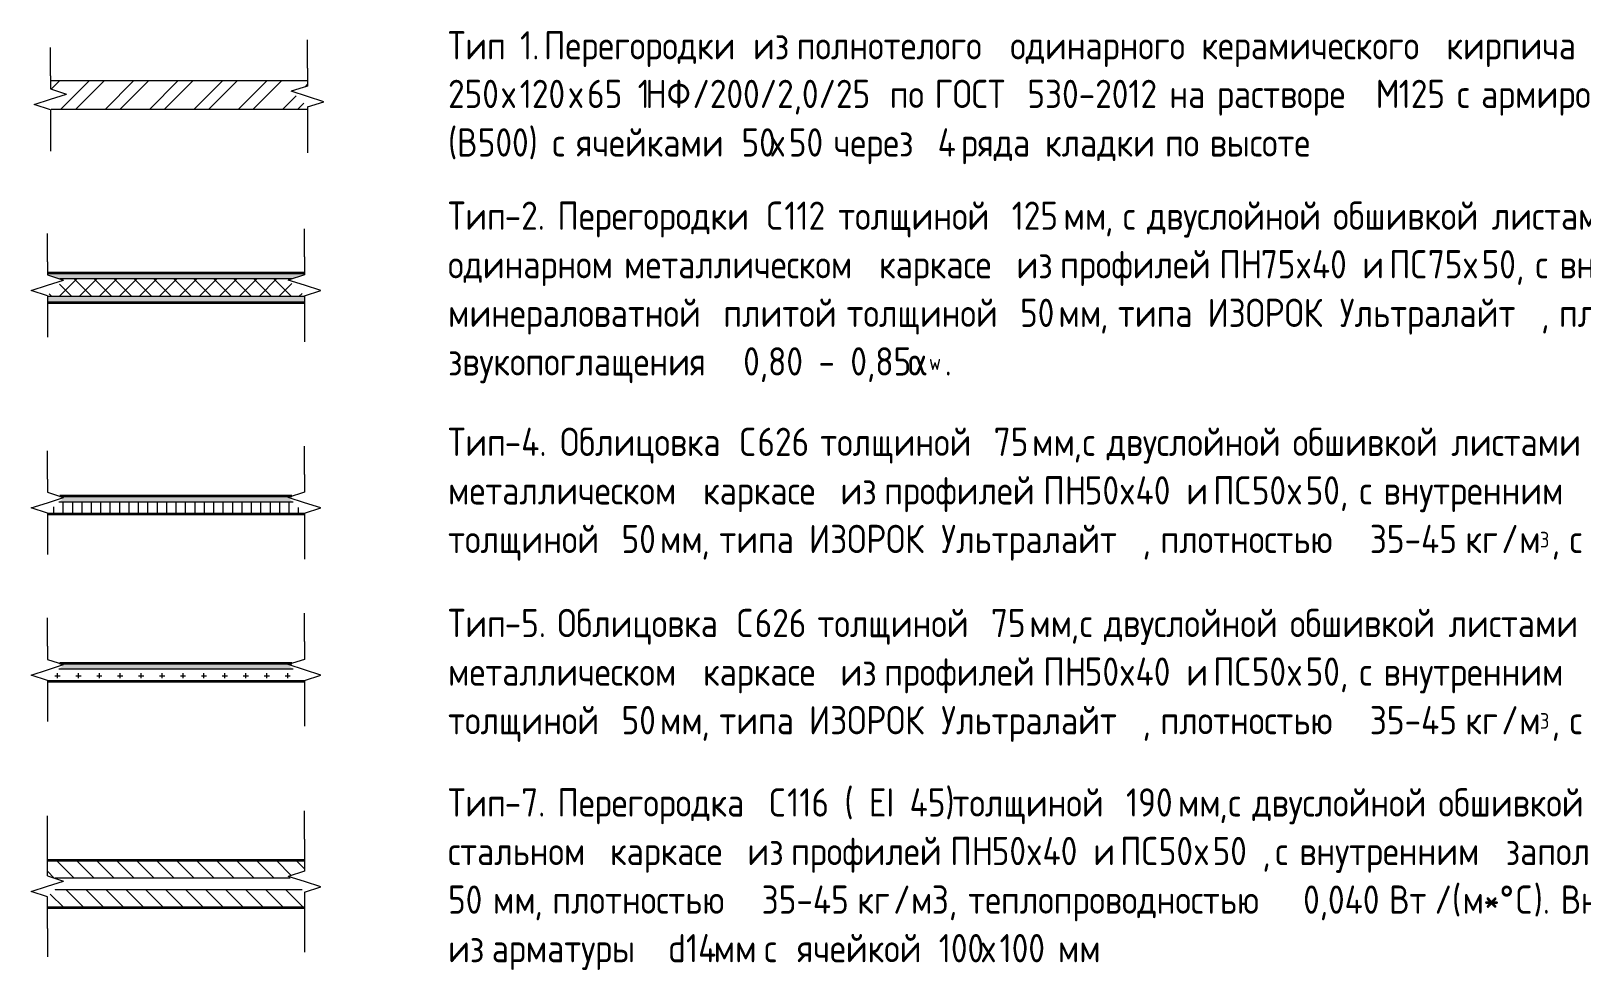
# Model space of a CAD drawing. Header units: millimetres. Extents: x -60946 to 138510, y -262288 to 24501.
# Drawn here: x 70663 to 77252, y -45611 to -41622 of the extents above; entities that cross this region are included whole.
import ezdxf

# ---------------------------------------------------------------- set-up
doc = ezdxf.new("R2010")
doc.units = ezdxf.units.MM
for name, color, linetype, lineweight in [('Аннотация', 7, 'Continuous', 20), ('Стены разрез', 7, 'Continuous', 35), ('Стены штриховка', 7, 'Continuous', 9), ('Узлы', 7, 'Continuous', 18)]:
    doc.layers.add(name, color=color, linetype=linetype, lineweight=lineweight)
doc.layers.add('Линии', color=7, linetype='Continuous', lineweight=9, true_color=0x00a600)
doc.styles.add('GOST Common_6', font='', dxfattribs={"width": 0.9, "height": 140})
doc.styles.add('GOST Common_7', font='', dxfattribs={"width": 0.9, "height": 120})
doc.styles.add('GOST Common_8', font='', dxfattribs={"width": 0.9, "height": 66.601161})
doc.styles.get('GOST Common_6').set_extended_font_data('GOST Common')
doc.styles.get('GOST Common_7').set_extended_font_data('GOST Common')
doc.styles.get('GOST Common_8').set_extended_font_data('GOST Common')
pattern_1 = [(315, (0, 0), (42.4264, 42.4264), [])]

# ---------------------------------------------------------------- blocks, each defined once
blk = doc.blocks.new('Family - ___-2621207-УО кладочный 1 эт')
at = {"layer": 'Стены разрез', "lineweight": 20, "true_color": 0xd50000}
blk.add_hatch(color=12, dxfattribs=at).paths.add_polyline_path([(165.2, 4530.8), (144.5, 4550.9), (160.2, 4555.8), (-825.6, 4555.8), (-809.9, 4550.9), (-830.6, 4530.8), (144.5, 4530.8)])
at = {"layer": 'Стены разрез', "lineweight": 9, "true_color": 0xd50000}
h = blk.add_hatch(dxfattribs=at)
h.set_pattern_fill('FP_11', color=12, style=0, pattern_type=2)
h.set_pattern_definition([(0, (0, 0), (44.45, 44.45), [22.225, -66.675]), (90, (11.11, -11.113), (-44.45, 44.45), [22.225, -66.675])])
h.paths.add_polyline_path([(-432.4, 4480.8), (213.8, 4480.8), (213.8, 4483.8), (165.2, 4530.8), (-830.6, 4530.8), (-879.2, 4483.8), (-879.2, 4480.8), (-809.9, 4480.8)])
at = {"layer": 'Стены разрез'}
for p, q in [((160.2, 4555.8), (-825.6, 4555.8)), ((-879.2, 4480.8), (213.8, 4480.8))]:
    blk.add_line(p, q, dxfattribs=at)
at = {"layer": 'Стены штриховка'}
blk.add_line((165.2, 4530.8), (-830.6, 4530.8), dxfattribs=at)
blk = doc.blocks.new('Family - ___-2621214-УО кладочный 1 эт')
at = {"layer": 'Стены разрез', "lineweight": 9, "true_color": 0x0080c0}
h = blk.add_hatch(dxfattribs=at)
h.set_pattern_fill('FP_12', color=142, style=0, pattern_type=2)
h.set_pattern_definition([(90, (0, 0), (-40, 2e-15), [])])
h.paths.add_polyline_path([(-432.4, 5190.8), (213.8, 5190.8), (213.8, 5193.8), (165.2, 5240.8), (-830.6, 5240.8), (-879.2, 5193.8), (-879.2, 5190.8), (-809.9, 5190.8)])
at = {"layer": 'Стены разрез', "lineweight": 20, "true_color": 0x0080c0}
blk.add_hatch(color=142, dxfattribs=at).paths.add_polyline_path([(-809.9, 5240.8), (165.2, 5240.8), (144.5, 5260.9), (160.2, 5265.8), (-825.6, 5265.8), (-809.9, 5260.9), (-830.6, 5240.8)])
at = {"layer": 'Стены разрез'}
for p, q in [((160.2, 5265.8), (-825.6, 5265.8)), ((-879.2, 5190.8), (213.8, 5190.8))]:
    blk.add_line(p, q, dxfattribs=at)
at = {"layer": 'Стены штриховка'}
blk.add_line((165.2, 5240.8), (-830.6, 5240.8), dxfattribs=at)
blk = doc.blocks.new('Family - ___-2621224-УО кладочный 1 эт')
at = {"layer": 'Стены разрез', "lineweight": 20, "true_color": 0xc0c0c0}
for points in [[(160.2, 6189.7), (213.8, 6206.7), (213.8, 6214.7), (-879.2, 6214.7), (-879.2, 6206.7), (-825.6, 6189.7), (144.5, 6189.7)], [(-432.4, 6089.7), (213.8, 6089.7), (213.8, 6114.7), (-879.2, 6114.7), (-879.2, 6089.7)]]:
    blk.add_hatch(color=9, dxfattribs=at).paths.add_polyline_path(points)
at = {"layer": 'Стены разрез', "lineweight": 9}
h = blk.add_hatch(dxfattribs=at)
h.set_pattern_fill('FP_13', color=256, style=0, pattern_type=2)
h.set_pattern_definition([(45, (0, 0), (-42.4264, 42.4264), []), (135, (0, 0), (-42.4264, -42.4264), [])])
h.paths.add_polyline_path([(-432.4, 6114.7), (213.8, 6114.7), (213.8, 6117.7), (144.5, 6184.7), (160.2, 6189.7), (-825.6, 6189.7), (-809.9, 6184.7), (-879.2, 6117.7), (-879.2, 6114.7), (-809.9, 6114.7)])
at = {"layer": 'Стены разрез'}
for p, q in [((213.8, 6214.7), (-879.2, 6214.7)), ((-879.2, 6089.7), (213.8, 6089.7))]:
    blk.add_line(p, q, dxfattribs=at)
at = {"layer": 'Стены штриховка'}
for p, q in [((160.2, 6189.7), (-825.6, 6189.7)), ((213.8, 6114.7), (-879.2, 6114.7))]:
    blk.add_line(p, q, dxfattribs=at)
blk = doc.blocks.new('Family - ___-2621256-УО кладочный 1 эт')
at = {"layer": 'Стены разрез', "lineweight": 9, "true_color": 0x004080}
h = blk.add_hatch(dxfattribs=at)
h.set_pattern_fill('FP_14', color=156, style=0, pattern_type=2)
h.set_pattern_definition(pattern_1)
h.paths.add_polyline_path([(-848.7, 3593.3), (-846.2, 3593.3), (-846.2, 3595.8), (-847.7, 3594.3)])
h.paths.add_polyline_path([(-846.2, 3642.4), (-846.2, 3643.3), (152.3, 3643.3), (144.5, 3650.9), (213.8, 3672.9), (213.8, 3718.3), (-879.2, 3718.3), (-879.2, 3652.9), (-849.2, 3643.3)])
h = blk.add_hatch(dxfattribs=at)
h.set_pattern_fill('FP_14', color=156, style=0, pattern_type=2)
h.set_pattern_definition(pattern_1)
h.paths.add_polyline_path([(-432.4, 3518.3), (213.8, 3518.3), (213.8, 3583.8), (203.8, 3593.3), (-848.7, 3593.3), (-879.2, 3563.8), (-879.2, 3518.3), (-809.9, 3518.3)])
at = {"layer": 'Стены разрез'}
for p, q in [((213.8, 3718.3), (-879.2, 3718.3)), ((-879.2, 3518.3), (213.8, 3518.3))]:
    blk.add_line(p, q, dxfattribs=at)
at = {"layer": 'Стены штриховка'}
for p, q in [((-846.2, 3643.3), (-846.2, 3642.4)), ((152.3, 3643.3), (-846.2, 3643.3)), ((-846.2, 3595.8), (-846.2, 3593.3)), ((203.8, 3593.3), (-846.2, 3593.3))]:
    blk.add_line(p, q, dxfattribs=at)
blk = doc.blocks.new('ADSK_Обрыв_Линия1 - По умолчанию-2621347-УО кладочный 1 эт')
at = {"layer": 'Узлы', "lineweight": 20}
for p, q in [((10406.3, 5755.6), (10406.3, 5679.6)), ((10406.3, 5590.5), (10406.3, 5515.6))]:
    blk.add_line(p, q, dxfattribs=at)
blk = doc.blocks.new('ADSK_Обрыв_Линия1 - По умолчанию-2621349-УО кладочный 1 эт')
at = {"layer": 'Узлы', "lineweight": 20}
for p, q in [((9313.3, 5735.6), (9313.3, 5679.6)), ((9313.3, 5590.5), (9313.3, 5535.6))]:
    blk.add_line(p, q, dxfattribs=at)
blk = doc.blocks.new('ADSK_Обрыв_Линия1 - По умолчанию-2621351-УО кладочный 1 эт')
at = {"layer": 'Узлы', "lineweight": 20}
for p, q in [((10405.9, 7175.6), (10405.9, 7039.6)), ((10405.9, 6950.5), (10405.9, 6815.6))]:
    blk.add_line(p, q, dxfattribs=at)
blk = doc.blocks.new('ADSK_Обрыв_Линия1 - По умолчанию-2621353-УО кладочный 1 эт')
at = {"layer": 'Узлы', "lineweight": 20}
for p, q in [((9312.9, 7155.6), (9312.9, 7019.6)), ((9312.9, 6930.5), (9312.9, 6795.6))]:
    blk.add_line(p, q, dxfattribs=at)

msp = doc.modelspace()

# ---------------------------------------------------------------- hatches: boundary and pattern name
at = {"layer": 'Узлы', "lineweight": 9}
h = msp.add_hatch(dxfattribs=at)
h.set_pattern_fill('FP_16', color=256, style=0, pattern_type=2)
h.set_pattern_definition([(45, (71611.6, -48864.63), (-94.2927, 94.2927), []), (45, (71674.46, -48864.63), (-94.2927, 94.2927), [])])
h.paths.add_polyline_path([(71838.1696, -41953.9452), (71838.1696, -41944.4936), (71768.8876, -41877.4467), (71838.1696, -41855.4467), (71838.1696, -41833.9452), (70745.1897, -41833.9452), (70745.1897, -41867.8563), (70814.4717, -41889.8563), (70748.2463, -41953.9452), (71768.8876, -41953.9452)])

# ---------------------------------------------------------------- linework, layer by layer
at = {"layer": 'Аннотация'}
for p, q in [((70745.1897, -41811.8563), (70745.1897, -41691.8563)), ((71838.1696, -41779.4467), (71838.1696, -41659.4467)), ((70745.1897, -41867.8563), (70814.4717, -41889.8563)), ((70745.1897, -41867.8563), (70814.4717, -41889.8563)), ((70745.1897, -41911.8563), (70814.4717, -41889.8563)), ((71838.1696, -41855.4467), (71768.8876, -41877.4467)), ((71838.1696, -41855.4467), (71768.8876, -41877.4467)), ((71838.1696, -41899.4467), (71768.8876, -41877.4467)), ((71907.4897, -41921.9702), (71838.1696, -41899.4467)), ((71907.4897, -41921.9702), (71838.1696, -41899.4467)), ((70675.8695, -41934.3798), (70745.1897, -41911.8563)), ((70675.8695, -41934.3798), (70745.1897, -41911.8563)), ((70745.1897, -41956.9032), (70675.8695, -41934.3798)), ((70745.1897, -41956.9032), (70675.8695, -41934.3798)), ((71838.1696, -41944.4936), (71907.4897, -41921.9702)), ((71838.1696, -41944.4936), (71907.4897, -41921.9702)), ((70745.1897, -42011.8563), (70745.1897, -42131.8563)), ((71838.1696, -42019.4467), (71838.1696, -42139.4467)), ((70732.407, -42601.8994), (70732.407, -42481.8994)), ((71825.387, -42581.8994), (71825.387, -42461.8994)), ((70732.407, -42657.8994), (70801.6891, -42679.8994)), ((70732.407, -42657.8994), (70801.6891, -42679.8994)), ((70732.407, -42701.8994), (70801.6891, -42679.8994)), ((71825.387, -42657.8994), (71756.105, -42679.8994)), ((71825.387, -42657.8994), (71756.105, -42679.8994)), ((71825.387, -42701.8994), (71756.105, -42679.8994)), ((70663.0869, -42724.4229), (70732.407, -42701.8994)), ((70663.0869, -42724.4229), (70732.407, -42701.8994)), ((70732.407, -42746.9463), (70663.0869, -42724.4229)), ((70732.407, -42746.9463), (70663.0869, -42724.4229)), ((71894.7071, -42724.4229), (71825.387, -42701.8994)), ((71894.7071, -42724.4229), (71825.387, -42701.8994)), ((71825.387, -42746.9463), (71894.7071, -42724.4229)), ((71825.387, -42746.9463), (71894.7071, -42724.4229)), ((70732.407, -42801.8994), (70732.407, -42921.8994)), ((71825.387, -42821.8994), (71825.387, -42941.8994)), ((70732.407, -43525.7785), (70732.407, -43405.7785)), ((71825.387, -43505.7785), (71825.387, -43385.7785)), ((70732.407, -43581.7785), (70801.6891, -43603.7785)), ((70732.407, -43581.7785), (70801.6891, -43603.7785)), ((70732.407, -43625.7785), (70801.6891, -43603.7785)), ((71825.387, -43581.7785), (71756.105, -43603.7785)), ((71825.387, -43581.7785), (71756.105, -43603.7785)), ((71825.387, -43625.7785), (71756.105, -43603.7785)), ((70663.0869, -43648.3019), (70732.407, -43625.7785)), ((70663.0869, -43648.3019), (70732.407, -43625.7785)), ((70732.407, -43670.8254), (70663.0869, -43648.3019)), ((70732.407, -43670.8254), (70663.0869, -43648.3019)), ((71894.7071, -43648.3019), (71825.387, -43625.7785)), ((71894.7071, -43648.3019), (71825.387, -43625.7785)), ((71825.387, -43670.8254), (71894.7071, -43648.3019)), ((71825.387, -43670.8254), (71894.7071, -43648.3019)), ((70732.407, -43725.7785), (70732.407, -43845.7785)), ((71825.387, -43745.7785), (71825.387, -43865.7785)), ((70732.407, -44235.7785), (70732.407, -44115.7785)), ((71825.387, -44215.7785), (71825.387, -44095.7785)), ((70663.0869, -44358.3019), (70732.407, -44335.7785)), ((70663.0869, -44358.3019), (70732.407, -44335.7785)), ((70732.407, -44291.7785), (70801.6891, -44313.7785)), ((70732.407, -44291.7785), (70801.6891, -44313.7785)), ((70732.407, -44335.7785), (70801.6891, -44313.7785)), ((71825.387, -44291.7785), (71756.105, -44313.7785)), ((71825.387, -44291.7785), (71756.105, -44313.7785)), ((71825.387, -44335.7785), (71756.105, -44313.7785)), ((71894.7071, -44358.3019), (71825.387, -44335.7785)), ((71894.7071, -44358.3019), (71825.387, -44335.7785)), ((70732.407, -44380.8254), (70663.0869, -44358.3019)), ((70732.407, -44380.8254), (70663.0869, -44358.3019)), ((71825.387, -44380.8254), (71894.7071, -44358.3019)), ((71825.387, -44380.8254), (71894.7071, -44358.3019)), ((70732.407, -44435.7785), (70732.407, -44555.7785)), ((71825.387, -44455.7785), (71825.387, -44575.7785)), ((71825.387, -45055.7785), (71825.387, -44935.7785)), ((70732.407, -45075.7785), (70732.407, -44955.7785)), ((71825.387, -45191.7785), (71756.105, -45213.7785)), ((71825.387, -45191.7785), (71756.105, -45213.7785)), ((70663.0869, -45278.3019), (70732.407, -45255.7785)), ((70663.0869, -45278.3019), (70732.407, -45255.7785)), ((70732.407, -45211.7785), (70801.6891, -45233.7785)), ((70732.407, -45211.7785), (70801.6891, -45233.7785)), ((70732.407, -45255.7785), (70801.6891, -45233.7785)), ((71825.387, -45235.7785), (71756.105, -45213.7785)), ((71894.7071, -45258.3019), (71825.387, -45235.7785)), ((71894.7071, -45258.3019), (71825.387, -45235.7785)), ((71825.387, -45280.8254), (71894.7071, -45258.3019)), ((71825.387, -45280.8254), (71894.7071, -45258.3019)), ((70732.407, -45300.8254), (70663.0869, -45278.3019)), ((70732.407, -45300.8254), (70663.0869, -45278.3019)), ((70732.407, -45435.7785), (70732.407, -45555.7785)), ((71825.387, -45415.7785), (71825.387, -45535.7785))]:
    msp.add_line(p, q, dxfattribs=at)
at = {"layer": 'Линии', "color": 7, "lineweight": 20}
for p, q in [((71838.1696, -41833.9452), (70745.1897, -41833.9452)), ((70748.2463, -41953.9452), (71838.1696, -41953.9452))]:
    msp.add_line(p, q, dxfattribs=at)

# ---------------------------------------------------------------- block references
at = {"lineweight": 20}
for name in ['Family - ___-2621224-УО кладочный 1 эт', 'Family - ___-2621214-УО кладочный 1 эт', 'Family - ___-2621207-УО кладочный 1 эт', 'Family - ___-2621256-УО кладочный 1 эт']:
    msp.add_blockref(name, (71611.5992, -48864.6314), dxfattribs=at)
at = {"layer": 'Узлы', "lineweight": 20}
for name, p in [('ADSK_Обрыв_Линия1 - По умолчанию-2621349-УО кладочный 1 эт', (61431.9054, -47547.4328)), ('ADSK_Обрыв_Линия1 - По умолчанию-2621347-УО кладочный 1 эт', (61431.9054, -47535.0232)), ('ADSK_Обрыв_Линия1 - По умолчанию-2621349-УО кладочный 1 эт', (61419.1228, -48337.4759)), ('ADSK_Обрыв_Линия1 - По умолчанию-2621347-УО кладочный 1 эт', (61419.1228, -48337.4759)), ('ADSK_Обрыв_Линия1 - По умолчанию-2621349-УО кладочный 1 эт', (61419.1228, -49261.355)), ('ADSK_Обрыв_Линия1 - По умолчанию-2621347-УО кладочный 1 эт', (61419.1228, -49261.355)), ('ADSK_Обрыв_Линия1 - По умолчанию-2621349-УО кладочный 1 эт', (61419.1228, -49971.355)), ('ADSK_Обрыв_Линия1 - По умолчанию-2621347-УО кладочный 1 эт', (61419.1228, -49971.355)), ('ADSK_Обрыв_Линия1 - По умолчанию-2621351-УО кладочный 1 эт', (61419.4646, -52231.3336)), ('ADSK_Обрыв_Линия1 - По умолчанию-2621353-УО кладочный 1 эт', (61419.4646, -52231.3336))]:
    msp.add_blockref(name, p, dxfattribs=at)

# ---------------------------------------------------------------- texts
at = {"layer": 'Аннотация', "lineweight": 9, "attachment_point": 1}
for s, insert, char_height, width, style in [('Тип', (72434.8117, -41622.5166), 120, 291.493575, 'GOST Common_6'), (' 1. ', (72675.3179, -41622.5166), 120, 202.02525, 'GOST Common_6'), ('Перегородки', (72842.0054, -41622.5166), 120, 1030.328775, 'GOST Common_6'), ('из', (73730.2117, -41622.5166), 120, 178.93665, 'GOST Common_6'), ('полнотелого', (73915.9492, -41622.5166), 120, 1053.417375, 'GOST Common_6'), ('одинарного', (74823.2054, -41622.5166), 120, 937.974375, 'GOST Common_6'), ('керамического', (75635.2117, -41622.5166), 120, 1215.037575, 'GOST Common_6'), ('кирпича', (76675.8179, -41622.5166), 120, 660.911175, 'GOST Common_6'), ('250', (72434.8117, -41828.8916), 120, 277.0632, 'GOST Common_6'), ('120', (72739.6117, -41828.8916), 120, 253.9746, 'GOST Common_6'), ('65 1', (73025.3617, -41828.8916), 120, 300.1518, 'GOST Common_6'), ('НФ', (73273.0117, -41828.8916), 120, 242.4303, 'GOST Common_6'), ('/200/2,0/25 ', (73473.0367, -41828.8916), 120, 1015.8984, 'GOST Common_6'), ('ГОСТ', (74501.7367, -41828.8916), 120, 398.27835, 'GOST Common_6'), (' 530-2012 ', (74830.3492, -41828.8916), 120, 810.987075, 'GOST Common_6'), ('\\fGOST Common|b0|i0|c204|p34|;\\W.9;М', (76375.7804, -41828.8916), 120, 118.329075, 'GOST Common_6'), ('125 ', (76473.4117, -41828.8916), 120, 300.1518, 'GOST Common_6'), ('\\fGOST Common|b0|i0|c204|p34|;\\W.9;х', (72663.4117, -41828.8916), 120, 92.3544, 'GOST Common_6'), ('\\fGOST Common|b0|i0|c204|p34|;\\W.9;х', (72949.1617, -41828.8916), 120, 92.3544, 'GOST Common_6'), ('по', (74311.2367, -41828.8916), 120, 184.7088, 'GOST Common_6'), ('на', (75499.4804, -41828.8916), 120, 199.139175, 'GOST Common_6'), ('растворе', (75701.8867, -41828.8916), 120, 770.582025, 'GOST Common_6'), ('\\fGOST Common|b0|i0|c204|p34|;\\W.9;с', (76721.0617, -41828.8916), 120, 77.924025, 'GOST Common_6'), ('армированием', (76823.4554, -41828.8916), 120, 1165.9743, 'GOST Common_6'), ('(B500) ', (72434.8117, -42035.2666), 120, 536.80995, 'GOST Common_6'), ('ячейками', (72980.1179, -42035.2666), 120, 770.582025, 'GOST Common_6'), (' 50', (73615.9117, -42035.2666), 120, 230.886, 'GOST Common_6'), ('50 ', (73882.6117, -42035.2666), 120, 230.886, 'GOST Common_6'), (' 4 ', (74449.3492, -42035.2666), 120, 199.139175, 'GOST Common_6'), ('\\fGOST Common|b0|i0|c204|p34|;\\W.9;с', (72877.7242, -42035.2666), 120, 77.924025, 'GOST Common_6'), ('\\fGOST Common|b0|i0|c204|p34|;\\W.9;х', (73806.4117, -42035.2666), 120, 92.3544, 'GOST Common_6'), ('через', (74073.1117, -42035.2666), 120, 455.99985, 'GOST Common_6'), ('ряда', (74613.6554, -42035.2666), 120, 386.73405, 'GOST Common_6'), ('кладки', (74970.8429, -42035.2666), 120, 571.44285, 'GOST Common_6'), ('по', (75480.4304, -42035.2666), 120, 184.7088, 'GOST Common_6'), ('высоте', (75670.9304, -42035.2666), 120, 585.873225, 'GOST Common_6'), ('Тип', (72434.8117, -42346.4458), 120, 291.493575, 'GOST Common_6'), ('-2. ', (72675.3179, -42346.4458), 120, 271.29105, 'GOST Common_6'), ('Перегородки', (72899.1554, -42346.4458), 120, 1030.328775, 'GOST Common_6'), ('\\fGOST Common|b0|i0|c204|p34|;\\W.9;С', (73787.3617, -42346.4458), 120, 92.3544, 'GOST Common_6'), ('112 ', (73863.5617, -42346.4458), 120, 277.0632, 'GOST Common_6'), ('толщиной', (74092.1617, -42346.4458), 120, 813.87315, 'GOST Common_6'), (' 125 ', (74763.6742, -42346.4458), 120, 346.329, 'GOST Common_6'), ('двуслойной', (75404.2304, -42346.4458), 120, 911.9997, 'GOST Common_6'), ('обшивкой', (76194.8054, -42346.4458), 120, 770.582025, 'GOST Common_6'), ('мм', (75049.4242, -42346.4458), 120, 213.56955, 'GOST Common_6'), ('\\fGOST Common|b0|i0|c204|p34|;\\W.9;с', (75301.8367, -42346.4458), 120, 77.924025, 'GOST Common_6'), ('листами', (76868.6992, -42346.4458), 120, 695.544075, 'GOST Common_6'), (', ', (75225.6367, -42346.4458), 120, 92.3544, 'GOST Common_6'), ('профилей', (75035.1367, -42552.8208), 120, 773.4681, 'GOST Common_6'), ('ПН', (75711.4117, -42552.8208), 120, 213.56955, 'GOST Common_6'), ('75x40 ', (75887.6242, -42552.8208), 120, 522.379575, 'GOST Common_6'), ('ПС', (76432.9304, -42552.8208), 120, 199.139175, 'GOST Common_6'), ('75', (76597.2367, -42552.8208), 120, 184.7088, 'GOST Common_6'), ('50, ', (76825.8367, -42552.8208), 120, 277.0632, 'GOST Common_6'), ('одинарном', (72434.8117, -42552.8208), 120, 860.05035, 'GOST Common_6'), ('металлическом', (73182.5242, -42552.8208), 120, 1266.986925, 'GOST Common_6'), ('каркасе', (74265.9929, -42552.8208), 120, 660.911175, 'GOST Common_6'), ('из', (74849.3992, -42552.8208), 120, 178.93665, 'GOST Common_6'), ('\\fGOST Common|b0|i0|c204|p34|;\\W.9;и', (76318.6304, -42552.8208), 120, 92.3544, 'GOST Common_6'), ('\\fGOST Common|b0|i0|c204|p34|;\\W.9;х', (76749.6367, -42552.8208), 120, 92.3544, 'GOST Common_6'), ('\\fGOST Common|b0|i0|c204|p34|;\\W.9;с', (77054.4367, -42552.8208), 120, 77.924025, 'GOST Common_6'), ('внутренним', (77156.8304, -42552.8208), 120, 969.7212, 'GOST Common_6'), ('минераловатной', (72434.8117, -42759.1958), 120, 1370.885625, 'GOST Common_6'), ('плитой', (73604.0054, -42759.1958), 120, 588.7593, 'GOST Common_6'), ('толщиной', (74127.8804, -42759.1958), 120, 813.87315, 'GOST Common_6'), (' 50 ', (74799.3929, -42759.1958), 120, 277.0632, 'GOST Common_6'), ('ИЗОРОК', (75661.4054, -42759.1958), 120, 634.9365, 'GOST Common_6'), ('Ультралайт', (76223.3804, -42759.1958), 120, 1036.100925, 'GOST Common_6'), ('мм', (75027.9929, -42759.1958), 120, 213.56955, 'GOST Common_6'), ('типа', (75280.4054, -42759.1958), 120, 415.5948, 'GOST Common_6'), ('плотностью', (77154.4492, -42759.1958), 120, 998.58195, 'GOST Common_6'), (', ', (75204.2054, -42759.1958), 120, 92.3544, 'GOST Common_6'), (', ', (77078.2492, -42759.1958), 120, 92.3544, 'GOST Common_6'), ('звукопоглащения', (72434.8117, -42965.5708), 120, 1440.151425, 'GOST Common_6'), (' 0,80 - 0,85 ', (73623.0554, -42965.5708), 120, 923.544, 'GOST Common_6'), ('α', (74385.0554, -42965.5708), 120, 112.556925, 'GOST Common_8'), ('\\fGOST Common|b0|i0|c204|p34|;\\W.9;w', (74477.9242, -42995.3342), 66.601161, 80.8101, 'GOST Common_7'), ('\\fGOST Common|b0|i0|c204|p34|;\\W.9;.', (74544.5992, -42965.5708), 120, 40.40505, 'GOST Common_6'), ('Тип', (72434.8117, -43307.2483), 120, 291.493575, 'GOST Common_6'), ('-4. ', (72675.3179, -43307.2483), 120, 285.721425, 'GOST Common_6'), ('Облицовка', (72911.0617, -43307.2483), 120, 877.3668, 'GOST Common_6'), ('\\fGOST Common|b0|i0|c204|p34|;\\W.9;С', (73673.0617, -43307.2483), 120, 92.3544, 'GOST Common_6'), ('626 ', (73749.2617, -43307.2483), 120, 323.2404, 'GOST Common_6'), ('толщиной', (74015.9617, -43307.2483), 120, 813.87315, 'GOST Common_6'), (' 75 ', (74687.4742, -43307.2483), 120, 277.0632, 'GOST Common_6'), ('мм', (74916.0742, -43307.2483), 120, 213.56955, 'GOST Common_6'), ('\\fGOST Common|b0|i0|c204|p34|;\\W.9;с', (75130.3867, -43307.2483), 120, 77.924025, 'GOST Common_6'), ('двуслойной', (75232.7804, -43307.2483), 120, 911.9997, 'GOST Common_6'), ('обшивкой', (76023.3554, -43307.2483), 120, 770.582025, 'GOST Common_6'), ('листами', (76697.2492, -43307.2483), 120, 695.544075, 'GOST Common_6'), ('\\fGOST Common|b0|i0|c204|p34|;\\W.9;,', (75092.2867, -43307.2483), 120, 46.1772, 'GOST Common_6'), ('металлическом', (72434.8117, -43513.6233), 120, 1266.986925, 'GOST Common_6'), ('каркасе', (73518.2804, -43513.6233), 120, 660.911175, 'GOST Common_6'), ('из', (74101.6867, -43513.6233), 120, 178.93665, 'GOST Common_6'), ('профилей', (74287.4242, -43513.6233), 120, 773.4681, 'GOST Common_6'), ('ПН', (74963.6992, -43513.6233), 120, 213.56955, 'GOST Common_6'), ('50x40 ', (75139.9117, -43513.6233), 120, 522.379575, 'GOST Common_6'), ('\\fGOST Common|b0|i0|c204|p34|;\\W.9;и', (75570.9179, -43513.6233), 120, 92.3544, 'GOST Common_6'), ('ПС', (75685.2179, -43513.6233), 120, 199.139175, 'GOST Common_6'), ('50', (75849.5242, -43513.6233), 120, 184.7088, 'GOST Common_6'), ('\\fGOST Common|b0|i0|c204|p34|;\\W.9;х', (76001.9242, -43513.6233), 120, 92.3544, 'GOST Common_6'), ('50, ', (76078.1242, -43513.6233), 120, 277.0632, 'GOST Common_6'), ('\\fGOST Common|b0|i0|c204|p34|;\\W.9;с', (76306.7242, -43513.6233), 120, 77.924025, 'GOST Common_6'), ('внутренним', (76409.1179, -43513.6233), 120, 969.7212, 'GOST Common_6'), ('толщиной', (72434.8117, -43719.9983), 120, 813.87315, 'GOST Common_6'), (' 50 ', (73106.3242, -43719.9983), 120, 277.0632, 'GOST Common_6'), ('ИЗОРОК', (73968.3367, -43719.9983), 120, 634.9365, 'GOST Common_6'), ('Ультралайт', (74530.3117, -43719.9983), 120, 1036.100925, 'GOST Common_6'), (' 35-45 ', (76285.2929, -43719.9983), 120, 571.44285, 'GOST Common_6'), ('\\fGOST Common|b0|i0|c204|p34|;\\W.9;/', (76909.1804, -43719.9983), 120, 92.3544, 'GOST Common_6'), ('\\fGOST Common|b0|i0|c204|p34|;\\W.9;3', (77073.4867, -43749.7617), 66.601161, 60.607575, 'GOST Common_7'), ('мм', (73334.9242, -43719.9983), 120, 213.56955, 'GOST Common_6'), ('типа', (73587.3367, -43719.9983), 120, 415.5948, 'GOST Common_6'), ('плотностью', (75461.3804, -43719.9983), 120, 998.58195, 'GOST Common_6'), ('кг', (76756.7804, -43719.9983), 120, 184.7088, 'GOST Common_6'), ('\\fGOST Common|b0|i0|c204|p34|;\\W.9;м', (76985.3804, -43719.9983), 120, 106.784775, 'GOST Common_6'), ('\\fGOST Common|b0|i0|c204|p34|;\\W.9;с', (77199.6929, -43719.9983), 120, 77.924025, 'GOST Common_6'), (', ', (73511.1367, -43719.9983), 120, 92.3544, 'GOST Common_6'), (', ', (75385.1804, -43719.9983), 120, 92.3544, 'GOST Common_6'), (', ', (77123.4929, -43719.9983), 120, 92.3544, 'GOST Common_6'), ('Тип', (72434.8117, -44077.2483), 120, 291.493575, 'GOST Common_6'), ('-5. ', (72675.3179, -44077.2483), 120, 271.29105, 'GOST Common_6'), ('Облицовка', (72899.1554, -44077.2483), 120, 877.3668, 'GOST Common_6'), ('\\fGOST Common|b0|i0|c204|p34|;\\W.9;С', (73661.1554, -44077.2483), 120, 92.3544, 'GOST Common_6'), ('626 ', (73737.3554, -44077.2483), 120, 323.2404, 'GOST Common_6'), ('толщиной', (74004.0554, -44077.2483), 120, 813.87315, 'GOST Common_6'), (' 75 ', (74675.5679, -44077.2483), 120, 277.0632, 'GOST Common_6'), ('двуслойной', (75220.8742, -44077.2483), 120, 911.9997, 'GOST Common_6'), ('обшивкой', (76011.4492, -44077.2483), 120, 770.582025, 'GOST Common_6'), ('мм', (74904.1679, -44077.2483), 120, 213.56955, 'GOST Common_6'), ('\\fGOST Common|b0|i0|c204|p34|;\\W.9;с', (75118.4804, -44077.2483), 120, 77.924025, 'GOST Common_6'), ('листами', (76685.3429, -44077.2483), 120, 695.544075, 'GOST Common_6'), ('\\fGOST Common|b0|i0|c204|p34|;\\W.9;,', (75080.3804, -44077.2483), 120, 46.1772, 'GOST Common_6'), ('металлическом', (72434.8117, -44283.6233), 120, 1266.986925, 'GOST Common_6'), ('каркасе', (73518.2804, -44283.6233), 120, 660.911175, 'GOST Common_6'), ('из', (74101.6867, -44283.6233), 120, 178.93665, 'GOST Common_6'), ('профилей', (74287.4242, -44283.6233), 120, 773.4681, 'GOST Common_6'), ('ПН', (74963.6992, -44283.6233), 120, 213.56955, 'GOST Common_6'), ('50x40 ', (75139.9117, -44283.6233), 120, 522.379575, 'GOST Common_6'), ('\\fGOST Common|b0|i0|c204|p34|;\\W.9;и', (75570.9179, -44283.6233), 120, 92.3544, 'GOST Common_6'), ('ПС', (75685.2179, -44283.6233), 120, 199.139175, 'GOST Common_6'), ('50', (75849.5242, -44283.6233), 120, 184.7088, 'GOST Common_6'), ('\\fGOST Common|b0|i0|c204|p34|;\\W.9;х', (76001.9242, -44283.6233), 120, 92.3544, 'GOST Common_6'), ('50, ', (76078.1242, -44283.6233), 120, 277.0632, 'GOST Common_6'), ('\\fGOST Common|b0|i0|c204|p34|;\\W.9;с', (76306.7242, -44283.6233), 120, 77.924025, 'GOST Common_6'), ('внутренним', (76409.1179, -44283.6233), 120, 969.7212, 'GOST Common_6'), ('толщиной', (72434.8117, -44489.9983), 120, 813.87315, 'GOST Common_6'), (' 50 ', (73106.3242, -44489.9983), 120, 277.0632, 'GOST Common_6'), ('мм', (73334.9242, -44489.9983), 120, 213.56955, 'GOST Common_6'), ('типа', (73587.3367, -44489.9983), 120, 415.5948, 'GOST Common_6'), ('ИЗОРОК', (73968.3367, -44489.9983), 120, 634.9365, 'GOST Common_6'), ('Ультралайт', (74530.3117, -44489.9983), 120, 1036.100925, 'GOST Common_6'), ('плотностью', (75461.3804, -44489.9983), 120, 998.58195, 'GOST Common_6'), (' 35-45 ', (76285.2929, -44489.9983), 120, 571.44285, 'GOST Common_6'), ('кг', (76756.7804, -44489.9983), 120, 184.7088, 'GOST Common_6'), ('\\fGOST Common|b0|i0|c204|p34|;\\W.9;/', (76909.1804, -44489.9983), 120, 92.3544, 'GOST Common_6'), ('\\fGOST Common|b0|i0|c204|p34|;\\W.9;м', (76985.3804, -44489.9983), 120, 106.784775, 'GOST Common_6'), ('\\fGOST Common|b0|i0|c204|p34|;\\W.9;3', (77073.4867, -44519.7617), 66.601161, 60.607575, 'GOST Common_7'), ('\\fGOST Common|b0|i0|c204|p34|;\\W.9;с', (77199.6929, -44489.9983), 120, 77.924025, 'GOST Common_6'), (', ', (73511.1367, -44489.9983), 120, 92.3544, 'GOST Common_6'), (', ', (75385.1804, -44489.9983), 120, 92.3544, 'GOST Common_6'), (', ', (77123.4929, -44489.9983), 120, 92.3544, 'GOST Common_6'), ('Тип', (72434.8117, -44839.6322), 120, 291.493575, 'GOST Common_6'), ('-7. ', (72675.3179, -44839.6322), 120, 271.29105, 'GOST Common_6'), ('Перегородка', (72899.1554, -44839.6322), 120, 1044.75915, 'GOST Common_6'), ('\\fGOST Common|b0|i0|c204|p34|;\\W.9;С', (73799.2679, -44839.6322), 120, 92.3544, 'GOST Common_6'), ('116 ( EI 45) ', (73875.4679, -44839.6322), 120, 851.392125, 'GOST Common_6'), ('толщиной', (74577.9367, -44839.6322), 120, 813.87315, 'GOST Common_6'), (' 190 ', (75249.4492, -44839.6322), 120, 346.329, 'GOST Common_6'), ('двуслойной', (75851.9054, -44839.6322), 120, 911.9997, 'GOST Common_6'), ('обшивкой', (76642.4804, -44839.6322), 120, 770.582025, 'GOST Common_6'), ('мм', (75535.1992, -44839.6322), 120, 213.56955, 'GOST Common_6'), ('\\fGOST Common|b0|i0|c204|p34|;\\W.9;с', (75749.5117, -44839.6322), 120, 77.924025, 'GOST Common_6'), ('\\fGOST Common|b0|i0|c204|p34|;\\W.9;,', (75711.4117, -44839.6322), 120, 46.1772, 'GOST Common_6'), ('из', (73706.3992, -45046.0072), 120, 178.93665, 'GOST Common_6'), ('профилей', (73892.1367, -45046.0072), 120, 773.4681, 'GOST Common_6'), ('ПН', (74568.4117, -45046.0072), 120, 213.56955, 'GOST Common_6'), ('50x40 ', (74744.6242, -45046.0072), 120, 522.379575, 'GOST Common_6'), ('ПС', (75289.9304, -45046.0072), 120, 199.139175, 'GOST Common_6'), ('50', (75454.2367, -45046.0072), 120, 184.7088, 'GOST Common_6'), ('50 , ', (75682.8367, -45046.0072), 120, 323.2404, 'GOST Common_6'), ('заполнением', (76928.2304, -45046.0072), 120, 1041.873075, 'GOST Common_6'), ('стальном', (72434.8117, -45046.0072), 120, 787.898475, 'GOST Common_6'), ('каркасе', (73122.9929, -45046.0072), 120, 660.911175, 'GOST Common_6'), ('\\fGOST Common|b0|i0|c204|p34|;\\W.9;и', (75175.6304, -45046.0072), 120, 92.3544, 'GOST Common_6'), ('\\fGOST Common|b0|i0|c204|p34|;\\W.9;х', (75606.6367, -45046.0072), 120, 92.3544, 'GOST Common_6'), ('\\fGOST Common|b0|i0|c204|p34|;\\W.9;с', (75949.5367, -45046.0072), 120, 77.924025, 'GOST Common_6'), ('внутренним', (76051.9304, -45046.0072), 120, 969.7212, 'GOST Common_6'), ('50 ', (72434.8117, -45252.3822), 120, 230.886, 'GOST Common_6'), (' 35-45 ', (73701.6367, -45252.3822), 120, 571.44285, 'GOST Common_6'), ('\\fGOST Common|b0|i0|c204|p34|;\\W.9;/', (74325.5242, -45252.3822), 120, 92.3544, 'GOST Common_6'), ('3, ', (74489.8304, -45252.3822), 120, 187.594875, 'GOST Common_6'), (' 0,040 ', (76001.9242, -45252.3822), 120, 522.379575, 'GOST Common_6'), ('Вт', (76432.9304, -45252.3822), 120, 233.772075, 'GOST Common_6'), ('/(', (76625.8117, -45252.3822), 120, 144.30375, 'GOST Common_6'), ('*°', (76832.9804, -45252.3822), 120, 167.39235, 'GOST Common_6'), ('\\fGOST Common|b0|i0|c204|p34|;\\W.9;С', (76971.0929, -45252.3822), 120, 92.3544, 'GOST Common_6'), ('). ', (77047.2929, -45252.3822), 120, 138.5316, 'GOST Common_6'), ('Внутри', (77161.5929, -45252.3822), 120, 603.189675, 'GOST Common_6'), ('мм', (72625.3117, -45252.3822), 120, 213.56955, 'GOST Common_6'), ('плотностью', (72877.7242, -45252.3822), 120, 998.58195, 'GOST Common_6'), ('кг', (74173.1242, -45252.3822), 120, 184.7088, 'GOST Common_6'), ('\\fGOST Common|b0|i0|c204|p34|;\\W.9;м', (74401.7242, -45252.3822), 120, 106.784775, 'GOST Common_6'), ('теплопроводностью', (74644.6117, -45252.3822), 120, 1645.06275, 'GOST Common_6'), ('\\fGOST Common|b0|i0|c204|p34|;\\W.9;м', (76744.8742, -45252.3822), 120, 106.784775, 'GOST Common_6'), (', ', (72801.5242, -45252.3822), 120, 92.3544, 'GOST Common_6'), (' d14', (73303.9679, -45458.7572), 120, 314.582175, 'GOST Common_6'), ('ячейкой', (73918.3304, -45458.7572), 120, 649.366875, 'GOST Common_6'), (' 100', (74454.1117, -45458.7572), 120, 300.1518, 'GOST Common_6'), ('100 ', (74777.9617, -45458.7572), 120, 300.1518, 'GOST Common_6'), ('из', (72434.8117, -45458.7572), 120, 178.93665, 'GOST Common_6'), ('арматуры', (72620.5492, -45458.7572), 120, 828.303525, 'GOST Common_6'), ('мм', (73563.5242, -45458.7572), 120, 213.56955, 'GOST Common_6'), ('\\fGOST Common|b0|i0|c204|p34|;\\W.9;с', (73777.8367, -45458.7572), 120, 77.924025, 'GOST Common_6'), ('\\fGOST Common|b0|i0|c204|p34|;\\W.9;х', (74701.7617, -45458.7572), 120, 92.3544, 'GOST Common_6'), ('мм', (75025.6117, -45458.7572), 120, 213.56955, 'GOST Common_6')]:
    msp.add_mtext(s, dxfattribs=dict(at, insert=insert, char_height=char_height, width=width, style=style))

doc.saveas('drawing.dxf')
